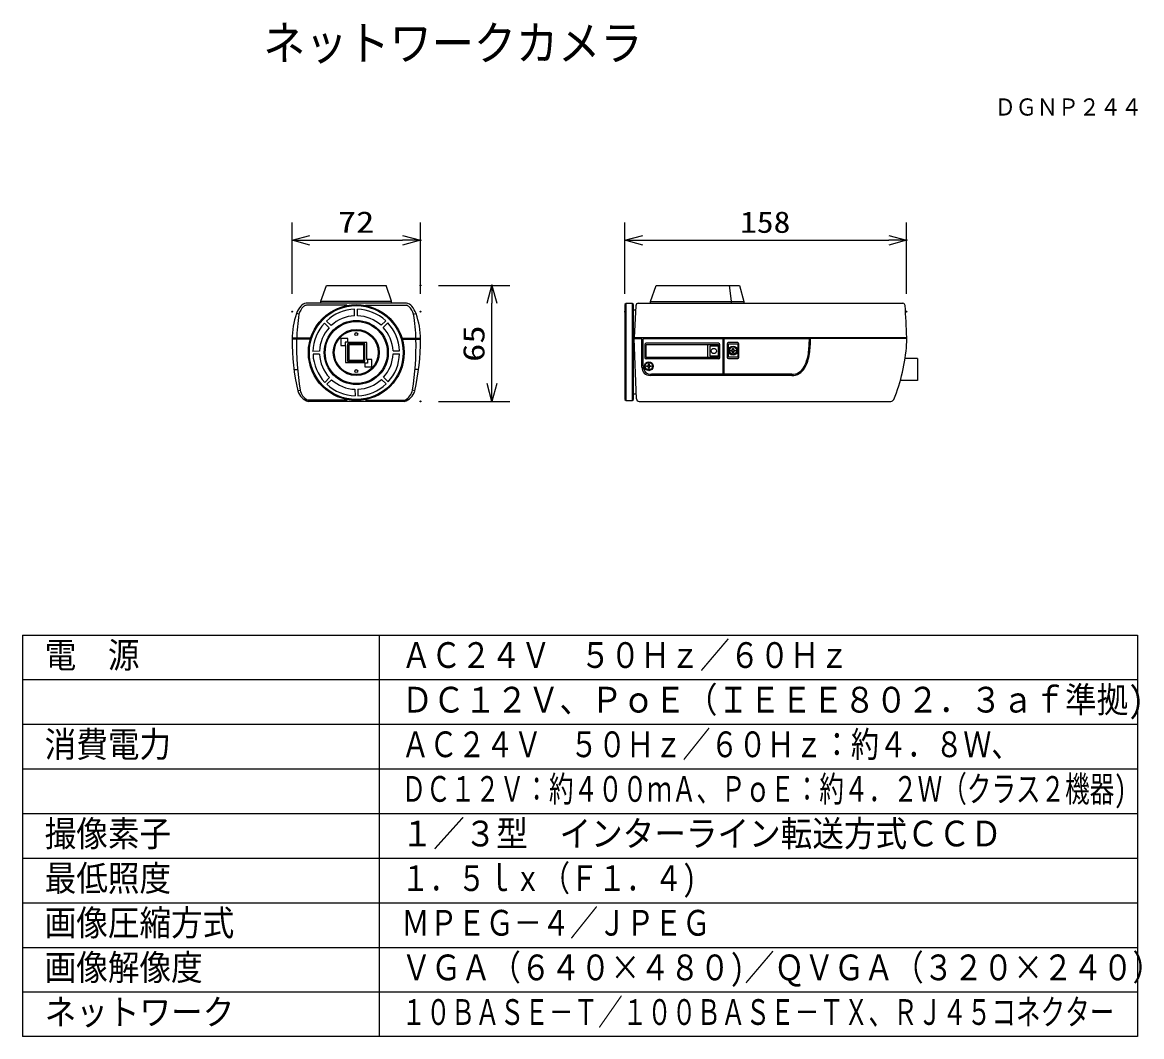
# Model space of a CAD drawing. Units: millimetres, scale not verified. Extents: x -63 to 63, y -56 to 57.
import ezdxf
from ezdxf.enums import TextEntityAlignment as Align

# ---------------------------------------------------------------- set-up
doc = ezdxf.new("R2010")
doc.units = ezdxf.units.MM
doc.header["$LTSCALE"] = 0.189787
doc.header["$PDMODE"] = 32
doc.header["$PDSIZE"] = 0.0949
for name, color, linetype in [('0-0_MOJI1', 2, 'Continuous'), ('0-1_TOUROKU', 1, 'Continuous'), ('0-2_GAIKEI', 1, 'Continuous'), ('0-3_WAKU', 7, 'Continuous')]:
    doc.layers.add(name, color=color, linetype=linetype)
doc.styles.add('ＭＳ ゴシック', font='')
doc.styles.get('ＭＳ ゴシック').set_extended_font_data('MS Gothic')

# ---------------------------------------------------------------- blocks, each defined once
blk = doc.blocks.new('_OPEN30')
at = {"layer": '0-3_WAKU'}
blk.add_line((0, 0), (-1, 0), dxfattribs=at)
blk.add_lwpolyline([(-1, 0.26795), (0, 0), (-1, -0.26795)], dxfattribs=at)

msp = doc.modelspace()

# ---------------------------------------------------------------- linework, layer by layer
at = {"layer": '0-2_GAIKEI', "color": 3}
for p, q in [((-32.2673, 26.8711), (-32.2673, 34.8711)), ((-17.8673, 26.8711), (-17.8673, 34.8711)), ((5.056, 26.8711), (5.056, 34.8711)), ((36.6309, 26.8711), (36.6309, 34.8711)), ((-30.2673, 32.8711), (-19.8673, 32.8711)), ((7.056, 32.8711), (34.6309, 32.8711)), ((-15.8616, 27.8103), (-7.8616, 27.8103)), ((-9.8616, 16.8103), (-9.8616, 25.8103)), ((-15.8616, 14.8103), (-7.8616, 14.8103))]:
    msp.add_line(p, q, dxfattribs=at)
at = {"layer": '0-2_GAIKEI', "color": 7}
for p, q in [((-29.0301, 26.0446), (-28.4047, 27.8103)), ((-28.4047, 27.8103), (-21.7298, 27.8103)), ((7.9287, 26.0225), (8.5496, 27.8108)), ((8.5496, 27.8108), (17.8963, 27.8108)), ((17.8963, 27.8108), (18.3814, 26.0225)), ((-19.4485, 25.8103), (-30.6861, 25.8103)), ((-29.0301, 25.8103), (-29.0301, 26.0446)), ((5.2028, 25.7998), (5.056, 25.6533)), ((5.056, 25.6533), (5.056, 15.0434)), ((5.8445, 25.7998), (5.2028, 25.7998)), ((5.9971, 25.6533), (5.8445, 25.7998)), ((5.9971, 15.0434), (5.9971, 25.6533)), ((6.2691, 25.5403), (6.0984, 21.976)), ((6.5527, 25.8103), (36.2039, 25.8103)), ((7.9164, 25.8185), (7.9287, 26.0225)), ((18.3814, 26.0225), (18.3814, 25.8103)), ((6.1011, 21.8373), (6.0984, 21.976)), ((6.3539, 15.0825), (6.1011, 21.8373)), ((-19.6842, 14.8103), (-30.4503, 14.8103)), ((5.056, 15.0434), (5.2028, 14.8968)), ((5.2028, 14.8968), (5.8445, 14.8968)), ((5.8445, 14.8968), (5.9971, 15.0434)), ((6.638, 14.8103), (34.8795, 14.8103))]:
    msp.add_line(p, q, dxfattribs=at)
at = {"layer": '0-2_GAIKEI'}
for p, q in [((16.9804, 26.0425), (16.7873, 27.8108)), ((-26.1149, 25.5936), (-30.6459, 25.5936)), ((-29.0301, 26.0446), (-21.1044, 26.0446)), ((-25.2595, 24.4078), (-25.2523, 25.1411)), ((-24.9226, 24.4097), (-24.9377, 25.1429)), ((-24.0196, 25.5936), (-19.4886, 25.5936)), ((5.2028, 14.8968), (5.2028, 25.7998)), ((5.8445, 25.7998), (5.8445, 14.8968)), ((7.9287, 26.0225), (18.3814, 26.0225)), ((16.9804, 25.8179), (16.9804, 26.0425)), ((-31.494, 24.5714), (-31.747, 24.6468)), ((-22.291, 23.3374), (-21.7674, 23.8509)), ((-18.6405, 24.5714), (-18.3875, 24.6468)), ((6.2405, 25.0185), (5.9971, 25.0185)), ((-28.1154, 23.0656), (-28.6289, 23.5892)), ((-27.8785, 23.3052), (-28.4077, 23.813)), ((-22.0514, 23.1006), (-21.5436, 23.6297)), ((-30.1931, 21.8904), (-32.2673, 21.8904)), ((-30.2279, 21.7745), (-32.2673, 21.7745)), ((-26.808, 21.8637), (-26.808, 21.0674)), ((-26.0067, 21.8637), (-26.808, 21.8637)), ((-26.317, 21.4648), (-26.317, 21.0709)), ((-26.0039, 21.4648), (-26.317, 21.4648)), ((-26.0067, 21.4027), (-26.0067, 21.8637)), ((-23.8742, 21.4027), (-26.0067, 21.4027)), ((-23.8742, 19.4997), (-23.8742, 21.4027)), ((-19.9414, 21.8904), (-17.8673, 21.8904)), ((-19.9067, 21.7745), (-17.8673, 21.7745)), ((6.0984, 21.976), (36.656, 21.976)), ((6.9499, 21.8373), (6.1011, 21.8373)), ((6.9499, 18.6513), (6.9499, 21.8373)), ((25.7298, 21.842), (7.1123, 21.8373)), ((7.1123, 18.7807), (7.1123, 21.8373)), ((16.016, 21.8375), (16.016, 17.8607)), ((16.1364, 21.8375), (16.1364, 17.8607)), ((17.6956, 21.3963), (16.6467, 21.3963)), ((36.656, 21.843), (25.8591, 21.843)), ((-29.1877, 20.434), (-29.9209, 20.4189)), ((-29.1857, 20.0971), (-29.9191, 20.1042)), ((-26.808, 21.0674), (-26.2606, 21.0674)), ((-26.2606, 21.0674), (-26.2606, 19.176)), ((-26.0346, 21.2658), (-26.0346, 19.3131)), ((-24.1, 21.2658), (-26.0346, 21.2658)), ((-25.9112, 21.1413), (-25.9112, 19.4373)), ((-24.2231, 21.1413), (-25.9112, 21.1413)), ((-24.2231, 19.4373), (-24.2231, 21.1413)), ((-24.1, 19.3131), (-24.1, 21.2658)), ((-20.9488, 20.4816), (-20.2154, 20.4744)), ((-20.9469, 20.1446), (-20.2136, 20.1597)), ((7.2872, 21.1784), (7.2872, 19.7385)), ((15.5585, 21.3201), (7.4291, 21.3201)), ((7.4291, 21.1784), (15.5585, 21.1784)), ((7.4291, 19.7385), (7.4291, 21.1784)), ((14.339, 19.7594), (14.339, 21.1578)), ((15.4881, 21.0019), (14.5513, 21.0019)), ((14.5513, 21.0019), (14.5513, 19.9155)), ((15.4881, 21.0019), (15.4881, 19.9155)), ((15.5585, 21.1784), (15.5585, 19.7385)), ((15.6997, 19.7385), (15.6997, 21.1784)), ((16.5047, 21.2548), (16.5047, 19.7566)), ((16.6471, 21.255), (17.6951, 21.255)), ((16.6471, 19.7566), (16.6471, 21.255)), ((16.9196, 20.5539), (17.1228, 20.5539)), ((16.9196, 20.4572), (16.9196, 20.5539)), ((17.1228, 20.4572), (16.9196, 20.4572)), ((17.1228, 20.7572), (17.2194, 20.7572)), ((17.1228, 20.5539), (17.1228, 20.7572)), ((17.1228, 20.2543), (17.1228, 20.4572)), ((17.2194, 20.2543), (17.1228, 20.2543)), ((17.2194, 20.7572), (17.2194, 20.5539)), ((17.2194, 20.5539), (17.4222, 20.5539)), ((17.2194, 20.4572), (17.2194, 20.2543)), ((17.4222, 20.4572), (17.2194, 20.4572)), ((17.4222, 20.5539), (17.4222, 20.4572)), ((17.6951, 21.255), (17.6956, 19.7566)), ((17.8373, 19.7566), (17.8373, 21.2548)), ((-26.2606, 19.176), (-24.1206, 19.176)), ((-26.0346, 19.3131), (-24.1, 19.3131)), ((-25.9112, 19.4373), (-24.2231, 19.4373)), ((-24.1206, 19.176), (-24.1206, 18.7031)), ((-23.8038, 19.1139), (-24.1086, 19.1139)), ((-23.3193, 19.4997), (-23.8742, 19.4997)), ((-23.8038, 19.4983), (-23.8038, 19.1139)), ((-23.3193, 18.7031), (-23.3193, 19.4997)), ((15.5585, 19.7385), (7.4291, 19.7385)), ((15.5585, 19.5972), (7.4291, 19.5972)), ((14.5513, 19.9155), (15.4881, 19.9155)), ((16.6467, 19.6148), (17.6956, 19.6148)), ((17.6956, 19.7566), (16.6471, 19.7566)), ((37.8525, 19.6134), (36.4361, 19.6134)), ((37.8525, 19.6134), (37.8525, 17.1389)), ((-32.0487, 18.388), (-31.6466, 18.3797)), ((-24.1206, 18.7031), (-23.3193, 18.7031)), ((-18.0858, 18.388), (-18.4879, 18.3797)), ((23.7591, 17.7186), (7.8844, 17.7186)), ((23.7612, 17.8479), (8.0466, 17.8479)), ((-28.0831, 17.478), (-28.5909, 16.9489)), ((-27.8435, 17.2412), (-28.3672, 16.7277)), ((-22.256, 17.2734), (-21.7269, 16.7656)), ((-22.0191, 17.5131), (-21.5057, 16.9894)), ((37.8525, 17.1389), (35.912, 17.1389)), ((-31.632, 15.9932), (-31.36, 16.0847)), ((-25.2119, 16.1689), (-25.1969, 15.4357)), ((-24.875, 16.1708), (-24.8822, 15.4375)), ((-18.5025, 15.9932), (-18.7745, 16.0847)), ((6.3314, 15.6118), (5.9971, 15.6118)), ((-26.1005, 14.9658), (-30.5314, 14.9658)), ((-24.034, 14.9658), (-19.6031, 14.9658))]:
    msp.add_line(p, q, dxfattribs=at)
at = {"layer": '0-2_GAIKEI', "color": 7}
msp.add_lwpolyline([(-21.1044, 25.8103), (-21.1044, 26.0446), (-21.7298, 27.8103)], dxfattribs=at)
at = {"layer": '0-2_GAIKEI'}
msp.add_lwpolyline([(7.6824, 18.5064), (7.6824, 18.7093), (7.4792, 18.7093), (7.4792, 18.8059), (7.6824, 18.8059), (7.6824, 19.0092), (7.779, 19.0092), (7.779, 18.8059), (7.9818, 18.8059), (7.9818, 18.7093), (7.779, 18.7093), (7.779, 18.5064)], close=True, dxfattribs=at)
for centre, radius in [((-25.0673, 20.2893), 5.3701), ((-25.0673, 20.2893), 5.2581), ((-25.0673, 20.2893), 3.5927), ((-25.0673, 20.2893), 3.4812), ((-25.0673, 20.2893), 2.5802), ((-25.0673, 20.2893), 2.4682), ((-25.0671, 22.3589), 0.1577), ((15.0193, 20.4588), 0.2934), ((17.1711, 20.5056), 0.5029), ((17.1711, 20.5056), 0.406), ((7.7307, 18.7576), 0.5029), ((7.7307, 18.7576), 0.406), ((-25.0671, 18.2181), 0.1577)]:
    msp.add_circle(centre, radius, dxfattribs=at)
at = {"layer": '0-2_GAIKEI', "color": 7}
for centre, radius, start, end in [((-29.1307, 23.6906), 2.8082, 140.29564, 160.08653), ((-30.6146, 24.9528), 0.8605, 94.7646, 141.83142), ((-19.5199, 24.9528), 0.8605, 38.16858, 85.2354), ((-21.0039, 23.6906), 2.8082, 19.91347, 39.70436), ((6.551, 25.5282), 0.2821, 89.64113, 177.54693), ((36.1785, 25.5252), 0.2862, 4.32418, 84.90855), ((-190.0382, 11.5718), 226.9328, 2.62775, 3.53063), ((-23.5752, 21.7518), 8.6921, 160.54349, 179.85079), ((-26.5593, 21.7518), 8.6921, 0.14921, 19.45651), ((-5.2436, 21.8184), 27.0237, 180.09311, 192.4483), ((-44.891, 21.8184), 27.0237, 347.5517, 359.90689), ((24.3794, 21.9331), 12.2767, 356.70477, 0.20003), ((16.6645, 22.6141), 20.0194, 337.78276, 356.02828), ((-29.8675, 16.5854), 1.8683, 199.19239, 251.82434), ((-20.267, 16.5854), 1.8683, 288.17566, 340.80761), ((6.6368, 15.0934), 0.2831, 182.19523, 270.24456), ((34.8132, 15.2336), 0.4285, 278.90263, 333.78131)]:
    msp.add_arc(centre, radius, start, end, dxfattribs=at)
at = {"layer": '0-2_GAIKEI'}
for centre, radius, start, end in [((-29.8769, 24.1919), 1.661, 131.35566, 166.79478), ((-30.5853, 25.0391), 0.5578, 96.24028, 134.24142), ((-25.0673, 20.2893), 4.8553, 92.18431, 133.4705), ((-25.0673, 20.2893), 4.8553, 47.18431, 88.4705), ((-19.5493, 25.0391), 0.5578, 45.75858, 83.75972), ((-20.2576, 24.1919), 1.661, 13.20522, 48.64434), ((-9.9716, 21.1013), 21.8004, 170.84106, 178.23059), ((-25.0673, 20.2893), 4.1229, 92.67262, 132.98895), ((-25.0673, 20.2893), 4.1229, 47.67262, 87.98895), ((-40.163, 21.1013), 21.8004, 1.76941, 9.15894), ((-25.0673, 20.2893), 4.8553, 137.18431, 178.4705), ((-25.0673, 20.2893), 4.1229, 137.67262, 177.98895), ((-25.0673, 20.2893), 4.1229, 2.67262, 42.98895), ((-25.0673, 20.2893), 4.8553, 2.18431, 43.4705), ((-0.1777, 21.1445), 31.5902, 178.85739, 189.21681), ((-49.9569, 21.1445), 31.5902, 350.78319, 1.14261), ((16.6469, 21.2541), 0.1422, 90.1138, 179.74537), ((17.6954, 21.2545), 0.1419, 0.11444, 89.93255), ((14.8069, 21.7628), 10.9232, 351.61485, 0.41589), ((14.8069, 21.7628), 11.0525, 351.61485, 0.41589), ((-25.0673, 20.2893), 4.8553, 182.18431, 223.4705), ((-25.0673, 20.2893), 4.1229, 182.67262, 222.98895), ((-25.0673, 20.2893), 4.1229, 317.67262, 357.98895), ((-25.0673, 20.2893), 4.8553, 317.18431, 358.4705), ((7.4294, 21.1779), 0.1422, 90.12385, 179.7823), ((15.5579, 21.1784), 0.1418, 0.03765, 89.77418), ((21.3728, 20.7238), 4.2766, 330.04582, 352.53061), ((21.3728, 20.7238), 4.4058, 330.04582, 352.53061), ((7.4291, 19.7392), 0.1419, 180.27607, 270.00594), ((15.5582, 19.7387), 0.1415, 270.09524, 359.90476), ((16.6471, 19.7572), 0.1424, 180.24073, 269.80618), ((17.6952, 19.7568), 0.1421, 270.14756, 359.89938), ((7.8845, 18.6532), 0.9345, 180.11315, 269.99376), ((7.9466, 18.682), 0.8401, 173.25599, 276.8438), ((23.7853, 19.3461), 1.6277, 269.07643, 329.65929), ((23.7853, 19.3461), 1.4984, 269.07643, 329.65929), ((-25.0673, 20.2893), 4.8553, 227.18431, 268.4705), ((-25.0673, 20.2893), 4.1229, 227.67262, 267.98895), ((-25.0673, 20.2893), 4.8553, 272.18431, 313.4705), ((-25.0673, 20.2893), 4.1229, 272.67262, 312.98895), ((-29.8356, 16.3474), 1.5469, 189.7778, 243.26976), ((-20.2989, 16.3474), 1.5469, 296.73024, 350.2222)]:
    msp.add_arc(centre, radius, start, end, dxfattribs=at)
at = {"layer": '0-3_WAKU', "color": 4}
for p, q in [((-62.5001, -11.3667), (62.5001, -11.3667)), ((-62.5001, -11.3667), (-62.5001, -56.3667)), ((-22.5, -11.3667), (-22.5, -56.3667)), ((62.5001, -11.3667), (62.5001, -56.3667)), ((62.5001, -56.3667), (-62.5001, -56.3667))]:
    msp.add_line(p, q, dxfattribs=at)
at = {"layer": '0-3_WAKU', "color": 1}
for p, q in [((-62.5001, -16.3667), (62.5001, -16.3667)), ((-62.5001, -21.3667), (62.5001, -21.3667)), ((-62.5001, -26.3667), (62.5001, -26.3667)), ((-62.5001, -31.3667), (62.5001, -31.3667)), ((-62.5001, -36.3667), (62.5001, -36.3667)), ((-62.5001, -41.3667), (62.5001, -41.3667)), ((-62.5001, -46.3667), (62.5001, -46.3667)), ((-62.5001, -51.3667), (62.5001, -51.3667))]:
    msp.add_line(p, q, dxfattribs=at)
at = {"layer": '0-3_WAKU'}
for p in [(-17.8673, 32.8711), (36.6309, 32.8711), (-17.8616, 27.8103), (-9.8616, 27.8103), (-32.2673, 24.8711), (-17.8673, 24.8711), (5.056, 24.8711), (36.6309, 24.8711), (-17.8616, 14.8103)]:
    msp.add_point(p, dxfattribs=at)

# ---------------------------------------------------------------- block references
at = {"layer": '0-2_GAIKEI', "xscale": 2, "yscale": 2}
for p, rotation in [((-32.2673, 32.8711), 180), ((5.056, 32.8711), 180), ((-9.8616, 27.8103), 90), ((-9.8616, 14.8103), 270)]:
    msp.add_blockref('_OPEN30', p, dxfattribs=dict(at, rotation=rotation))
for p in [(-17.8673, 32.8711), (36.6309, 32.8711)]:
    msp.add_blockref('_OPEN30', p, dxfattribs=at)

# ---------------------------------------------------------------- texts
at = {"layer": '0-0_MOJI1', "style": 'ＭＳ ゴシック'}
for s, height, width, p in [('ネットワークカメラ', 3.848, 0.9, (-35.5, 51.8932)), ('電\u3000源', 2.886, 0.9, (-60.0001, -15.9218)), ('ＡＣ２４Ｖ\u3000５０Ｈｚ／６０Ｈｚ', 2.886, 0.85, (-20, -15.9218)), ('ＤＣ１２Ｖ、ＰｏＥ（ＩＥＥＥ８０２．３ａｆ準拠)', 2.886, 0.9, (-20, -20.9218)), ('消費電力', 2.886, 0.9, (-60.0001, -25.9218)), ('ＡＣ２４Ｖ\u3000５０Ｈｚ／６０Ｈｚ：約４．８Ｗ、', 2.886, 0.8, (-20, -25.9218)), ('ＤＣ１２Ｖ：約４００ｍＡ、ＰｏＥ：約４．２Ｗ（クラス２機器)', 2.886, 0.7, (-20, -30.9218)), ('撮像素子', 2.886, 0.9, (-60.0001, -35.9218)), ('１／３型\u3000インターライン転送方式ＣＣＤ', 2.886, 0.9, (-20, -35.9218)), ('最低照度', 2.886, 0.9, (-60.0001, -40.9218)), ('１．５ｌｘ（Ｆ１．４)', 2.886, 0.8, (-20, -40.9218)), ('画像圧縮方式', 2.886, 0.9, (-60.0001, -45.9218)), ('ＭＰＥＧ－４／ＪＰＥＧ\u3000', 2.886, 0.8, (-20, -45.9218)), ('画像解像度', 2.886, 0.9, (-60.0001, -50.9219)), ('ＶＧＡ（６４０×４８０)／ＱＶＧＡ（３２０×２４０）', 2.886, 0.85, (-20, -50.9219)), ('ネットワーク', 2.886, 0.9, (-60.0001, -55.9219)), ('１０ＢＡＳＥ－Ｔ／１００ＢＡＳＥ－ＴＸ、ＲＪ４５コネクター', 2.886, 0.7, (-20, -55.9219))]:
    msp.add_text(s, height=height, dxfattribs=dict(at, width=width)).set_placement(p, align=Align.BOTTOM_LEFT)
at = {"layer": '0-1_TOUROKU', "style": 'ＭＳ ゴシック', "width": 0.9}
msp.add_text('ＤＧＮＰ２４４', height=1.924, dxfattribs=at).set_placement((46.5, 46.2633), align=Align.BOTTOM_LEFT)
at = {"layer": '0-2_GAIKEI', "color": 3, "style": 'ＭＳ ゴシック'}
for s, width, p in [('72', 1.25, (-27.1342, 32.9807)), ('158', 1.15, (17.9563, 32.9807))]:
    msp.add_text(s, height=2.406, dxfattribs=dict(at, width=width)).set_placement(p, align=Align.BOTTOM_LEFT)
at = {"layer": '0-2_GAIKEI', "color": 3, "style": 'ＭＳ ゴシック', "width": 1.25}
msp.add_text('65', height=2.406, rotation=90, dxfattribs=at).set_placement((-9.9712, 19.2434), align=Align.BOTTOM_LEFT)

doc.saveas('drawing.dxf')
